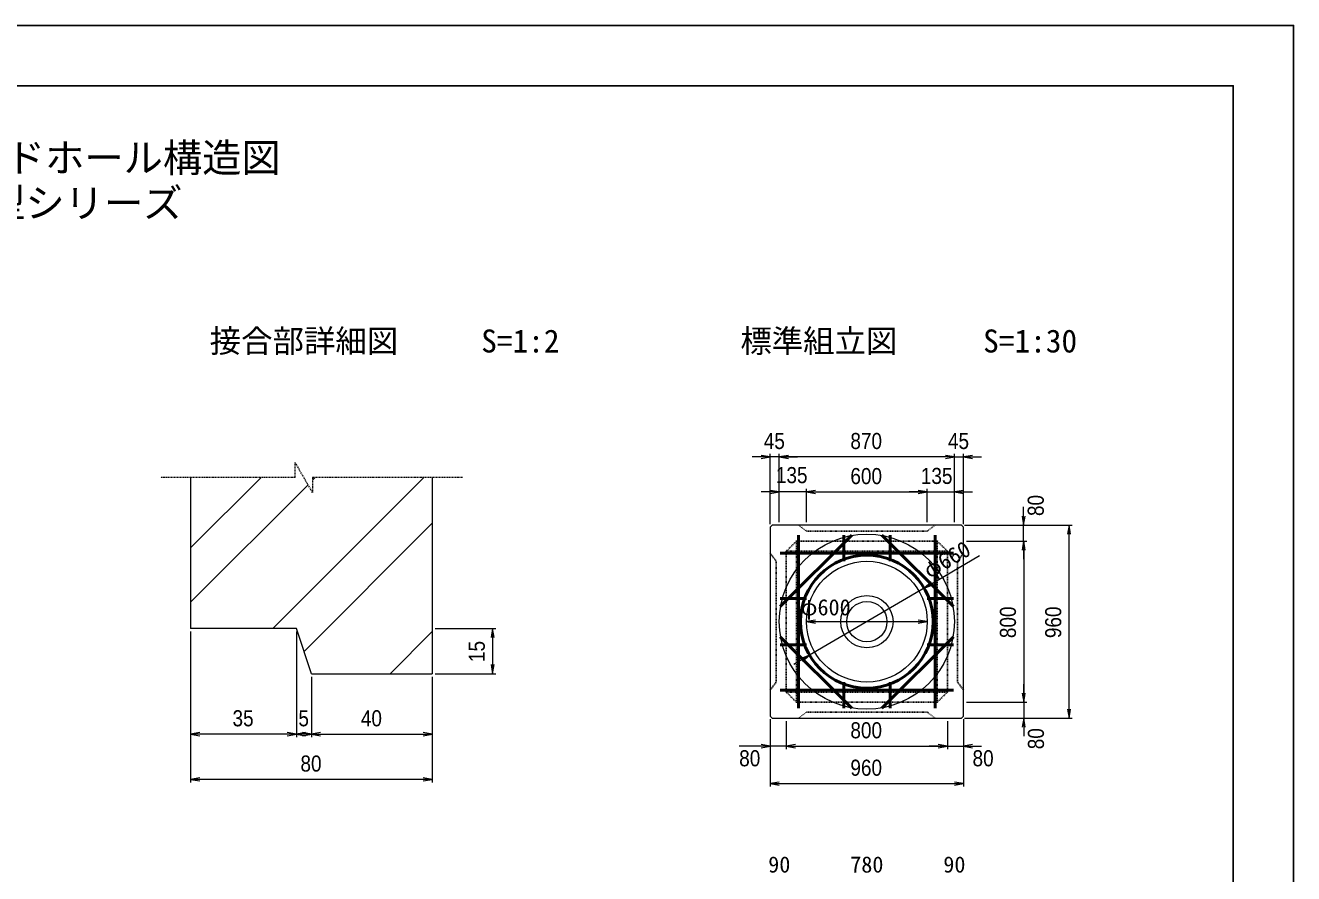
# Model space of a CAD drawing. Units: millimetres, scale not verified. Extents: x -210 to 210, y -148 to 148.
# Drawn here: x 0 to 210, y 7.9 to 148.5 of the extents above; entities that cross this region are included whole.
import ezdxf
from ezdxf.enums import TextEntityAlignment as Align

# ---------------------------------------------------------------- set-up
doc = ezdxf.new("R2010")
doc.units = ezdxf.units.MM
doc.linetypes.add('USER1', pattern=[12.95, 6.35, -3.175, 0.25, -3.175])
doc.linetypes.add('USER2', pattern=[4.7625, 3.175, -1.5875])
doc.layers.add('0-0', color=7, linetype='Continuous')
for name, color, linetype, lineweight in [('0-1_0', 9, 'Continuous', 25), ('0-2_dims', 2, 'Continuous', 13), ('0-3_pen1実線', 4, 'Continuous', 13), ('0-5_pen3実線', 7, 'Continuous', 18), ('0-6_pen4実線', 6, 'Continuous', 25), ('0-7_pen1一点', 4, 'USER1', 13), ('0-8_pen2破線', 3, 'USER2', 25), ('0-9_鉄筋１', 7, 'Continuous', 50), ('0-A_鉄筋２', 7, 'Continuous', 50), ('0-C_鉄筋', 7, 'Continuous', 50)]:
    doc.layers.add(name, color=color, linetype=linetype, lineweight=lineweight)
doc.styles.add('ＭＳ ゴシック', font='')
doc.styles.add('ＭＳ Ｐゴシック', font='')
doc.styles.get('ＭＳ ゴシック').set_extended_font_data('MS Gothic')
doc.styles.get('ＭＳ Ｐゴシック').set_extended_font_data('MS PGothic')

# ---------------------------------------------------------------- blocks, each defined once
blk = doc.blocks.new('部分図 1')
at = {"layer": '0-1_0'}
blk.add_lwpolyline([(0, 0), (12600, 0), (12600, 8910), (0, 8910)], close=True, dxfattribs=at)
at = {"layer": '0-2_dims'}
for p, q in [((10000, 6765), (9910, 6765)), ((10000, 6431), (10000, 6780)), ((10045, 6765), (10000, 6765)), ((10045, 6441), (10045, 6780)), ((10045, 6441), (10045, 6780)), ((10045, 6765), (10135, 6765)), ((10915, 6765), (10045, 6765)), ((10915, 6765), (10825, 6765)), ((10915, 6441), (10915, 6780)), ((10915, 6441), (10915, 6780)), ((10915, 6765), (10960, 6765)), ((10960, 6431), (10960, 6780)), ((10960, 6765), (11050, 6765)), ((10045, 6590.58), (9955, 6590.58)), ((10045, 6441), (10045, 6605.58)), ((10180, 6590.58), (10045, 6590.58)), ((10180, 6441), (10180, 6605.58)), ((10180, 6441), (10180, 6605.58)), ((10180, 6590.58), (10780, 6590.58)), ((10180, 6590.58), (10270, 6590.58)), ((10780, 6590.58), (10690, 6590.58)), ((10780, 6441), (10780, 6605.58)), ((10780, 6441), (10780, 6605.58)), ((10780, 6590.58), (10915, 6590.58)), ((10915, 6441), (10915, 6605.58)), ((10915, 6590.58), (11005, 6590.58)), ((11258.74, 6426), (11258.74, 6516)), ((10965, 6426), (11499.69, 6426)), ((10965, 6426), (11273.74, 6426)), ((11258.74, 6346), (11258.74, 6426)), ((11484.69, 5466), (11484.69, 6426)), ((10975, 6346), (11274.69, 6346)), ((10975, 6346), (11273.74, 6346)), ((11258.74, 6346), (11258.74, 6256)), ((11259.69, 6346), (11259.69, 5546)), ((7121.08, 5897.4), (7121.08, 5371.73)), ((7121.08, 5897.4), (7121.08, 5146.73)), ((7646.08, 5897.4), (7646.08, 5371.73)), ((7646.08, 5897.4), (7646.08, 5371.73)), ((8336.08, 5912.4), (8636.18, 5912.4)), ((8621.18, 5912.4), (8621.18, 5687.4)), ((7721.08, 5672.4), (7721.08, 5371.73)), ((7721.08, 5672.4), (7721.08, 5371.73)), ((8321.08, 5672.4), (8321.08, 5371.73)), ((8321.08, 5672.4), (8321.08, 5146.73)), ((8336.08, 5687.4), (8636.18, 5687.4)), ((11259.69, 5546), (11259.69, 5636)), ((10975, 5546), (11274.69, 5546)), ((10975, 5546), (11274.69, 5546)), ((11259.69, 5546), (11259.69, 5466)), ((10000, 5461), (10000, 5126)), ((10000, 5461), (10000, 5312.08)), ((10080, 5451), (10080, 5312.09)), ((10080, 5451), (10080, 5312.08)), ((10880, 5451), (10880, 5312.09)), ((10880, 5451), (10880, 5312.09)), ((10960, 5461), (10960, 5126)), ((10960, 5461), (10960, 5312.09)), ((10965, 5466), (11274.69, 5466)), ((10965, 5466), (11499.69, 5466)), ((11259.69, 5466), (11259.69, 5376)), ((7646.08, 5386.73), (7121.08, 5386.73)), ((7721.08, 5386.73), (7646.08, 5386.73)), ((7721.08, 5386.73), (8321.08, 5386.73)), ((10000, 5327.08), (9845.91, 5327.08)), ((10080, 5327.08), (10000, 5327.08)), ((10080, 5327.09), (10880, 5327.09)), ((10080, 5327.08), (10170, 5327.08)), ((10880, 5327.09), (10790, 5327.09)), ((10880, 5327.09), (10960, 5327.09)), ((10960, 5327.09), (11050, 5327.09)), ((8321.08, 5161.73), (7121.08, 5161.73)), ((10000, 5141), (10960, 5141))]:
    blk.add_line(p, q, dxfattribs=at)
at = {"layer": '0-2_dims', "lineweight": 18}
for p, q in [((10764.5, 6113.21), (11040.39, 6275.35)), ((10764.5, 6113.21), (10195.5, 5778.79)), ((10180, 5946), (10780, 5946)), ((10195.5, 5778.79), (10117.91, 5733.19))]:
    blk.add_line(p, q, dxfattribs=at)
at = {"layer": '0-2_dims'}
for points in [[(9955, 6757.5), (10000, 6765), (9955, 6772.5)], [(10090, 6772.5), (10045, 6765), (10090, 6757.5)], [(10090, 6772.5), (10045, 6765), (10090, 6757.5)], [(10870, 6757.5), (10915, 6765), (10870, 6772.5)], [(10870, 6757.5), (10915, 6765), (10870, 6772.5)], [(11005, 6772.5), (10960, 6765), (11005, 6757.5)], [(10000, 6583.08), (10045, 6590.58), (10000, 6598.08)], [(10225, 6598.08), (10180, 6590.58), (10225, 6583.08)], [(10225, 6598.08), (10180, 6590.58), (10225, 6583.08)], [(10735, 6583.08), (10780, 6590.58), (10735, 6598.08)], [(10735, 6583.08), (10780, 6590.58), (10735, 6598.08)], [(10960, 6598.08), (10915, 6590.58), (10960, 6583.08)], [(11251.24, 6471), (11258.74, 6426), (11266.24, 6471)], [(11492.19, 6381), (11484.69, 6426), (11477.19, 6381)], [(11266.24, 6301), (11258.74, 6346), (11251.24, 6301)], [(11267.19, 6301), (11259.69, 6346), (11252.19, 6301)], [(8628.68, 5867.4), (8621.18, 5912.4), (8613.68, 5867.4)], [(8613.68, 5732.4), (8621.18, 5687.4), (8628.68, 5732.4)], [(11252.19, 5591), (11259.69, 5546), (11267.19, 5591)], [(11252.19, 5591), (11259.69, 5546), (11267.19, 5591)], [(11477.19, 5511), (11484.69, 5466), (11492.19, 5511)], [(11267.19, 5421), (11259.69, 5466), (11252.19, 5421)], [(7166.08, 5394.23), (7121.08, 5386.73), (7166.08, 5379.23)], [(7601.08, 5379.23), (7646.08, 5386.73), (7601.08, 5394.23)], [(7691.08, 5394.23), (7646.08, 5386.73), (7691.08, 5379.23)], [(7676.08, 5379.23), (7721.08, 5386.73), (7676.08, 5394.23)], [(7766.08, 5394.23), (7721.08, 5386.73), (7766.08, 5379.23)], [(8276.08, 5379.23), (8321.08, 5386.73), (8276.08, 5394.23)], [(9955, 5319.58), (10000, 5327.08), (9955, 5334.58)], [(10125, 5334.59), (10080, 5327.09), (10125, 5319.59)], [(10125, 5334.58), (10080, 5327.08), (10125, 5319.58)], [(10835, 5319.59), (10880, 5327.09), (10835, 5334.59)], [(10835, 5319.59), (10880, 5327.09), (10835, 5334.59)], [(11005, 5334.59), (10960, 5327.09), (11005, 5319.59)], [(7166.08, 5169.23), (7121.08, 5161.73), (7166.08, 5154.23)], [(8276.08, 5154.23), (8321.08, 5161.73), (8276.08, 5169.23)], [(10045, 5148.5), (10000, 5141), (10045, 5133.5)], [(10915, 5133.5), (10960, 5141), (10915, 5148.5)]]:
    blk.add_lwpolyline(points, dxfattribs=at)
at = {"layer": '0-2_dims', "lineweight": 18}
for points in [[(10799.5, 6142.47), (10764.5, 6113.21), (10807.1, 6129.54)], [(10225, 5953.5), (10180, 5946), (10225, 5938.5)], [(10735, 5938.5), (10780, 5946), (10735, 5953.5)], [(10160.5, 5749.53), (10195.5, 5778.79), (10152.9, 5762.46)]]:
    blk.add_lwpolyline(points, dxfattribs=at)
at = {"layer": '0-3_pen1実線'}
for p, q in [((7121.08, 6312.86), (7470.62, 6662.4)), ((7121.08, 6043.45), (7704.24, 6626.61)), ((7528.84, 5912.4), (8278.84, 6662.4)), ((7726.88, 6649.25), (7740.03, 6662.4)), ((7684.13, 5798.27), (8321.08, 6435.23)), ((8112.07, 5687.4), (8321.08, 5896.41))]:
    blk.add_line(p, q, dxfattribs=at)
at = {"layer": '0-5_pen3実線'}
for p, q in [((7121.08, 6662.4), (7121.08, 5912.4)), ((8321.08, 6662.4), (8321.08, 5687.4)), ((10010, 6426), (10000, 6416)), ((10950, 6426), (10010, 6426)), ((10950, 6426), (10960, 6416)), ((10000, 6416), (10000, 5476)), ((10960, 5476), (10960, 6416)), ((7646.08, 5912.4), (7121.08, 5912.4)), ((7721.08, 5687.4), (7646.08, 5912.4)), ((7721.08, 5687.4), (8321.08, 5687.4)), ((10000, 5476), (10010, 5466)), ((10010, 5466), (10950, 5466)), ((10960, 5476), (10950, 5466))]:
    blk.add_line(p, q, dxfattribs=at)
for radius in [435, 300, 130, 100]:
    blk.add_circle((10480, 5946), radius, dxfattribs=at)
at = {"layer": '0-6_pen4実線'}
blk.add_lwpolyline([(300, 300), (12300, 300), (12300, 8610), (300, 8610)], close=True, dxfattribs=at)
at = {"layer": '0-7_pen1一点'}
for p, q in [((7640.28, 6662.4), (7640.28, 6737.4)), ((7726.88, 6587.4), (7640.28, 6737.4)), ((7640.28, 6662.4), (6971.08, 6662.4)), ((8471.08, 6662.4), (7726.88, 6662.4)), ((7726.88, 6662.4), (7726.88, 6587.4))]:
    blk.add_line(p, q, dxfattribs=at)
at = {"layer": '0-8_pen2破線'}
for p, q in [((10140, 6426), (10180, 6396)), ((10820, 6426), (10780, 6396)), ((10180, 6396), (10780, 6396)), ((10080, 6296), (10130, 6346)), ((10830, 6346), (10130, 6346)), ((10130, 6346), (10130, 5546)), ((10830, 6346), (10880, 6296)), ((10830, 6346), (10830, 5546)), ((10000, 6286), (10030, 6246)), ((10080, 6296), (10080, 5596)), ((10080, 6296), (10880, 6296)), ((10880, 5596), (10880, 6296)), ((10960, 6286), (10930, 6246)), ((10130, 5546), (10080, 5596)), ((10080, 5596), (10880, 5596)), ((10130, 5546), (10830, 5546)), ((10880, 5596), (10830, 5546)), ((10140, 5466), (10180, 5496)), ((10180, 5496), (10780, 5496)), ((10820, 5466), (10780, 5496))]:
    blk.add_line(p, q, dxfattribs=at)
for points in [[(10000, 5606), (10030, 5646), (10030, 6246)], [(10960, 5606), (10930, 5646), (10930, 6246)]]:
    blk.add_lwpolyline(points, dxfattribs=at)
at = {"layer": '0-9_鉄筋１'}
for p, q in [((10405.35, 6376), (10050, 6020.65)), ((10554.65, 6376), (10910, 6020.65)), ((10365, 6246), (10365, 6336)), ((10595, 6246), (10595, 6336)), ((10820, 6336), (10820, 5556)), ((10090, 6286), (10870, 6286)), ((10090, 6061), (10180, 6061)), ((10870, 6061), (10780, 6061)), ((10405.35, 5516), (10050, 5871.35)), ((10554.65, 5516), (10910, 5871.35)), ((10090, 5831), (10180, 5831)), ((10870, 5831), (10780, 5831)), ((10365, 5646), (10365, 5556)), ((10595, 5646), (10595, 5556))]:
    blk.add_line(p, q, dxfattribs=at)
blk.add_circle((10480, 5946), 330, dxfattribs=at)
at = {"layer": '0-A_鉄筋２'}
for p, q in [((10140, 6336), (10140, 6376)), ((10365, 6336), (10365, 6376)), ((10595, 6336), (10595, 6376)), ((10820, 6336), (10820, 6376)), ((10090, 6286), (10050, 6286)), ((10870, 6286), (10910, 6286)), ((10090, 6061), (10050, 6061)), ((10870, 6061), (10910, 6061)), ((10090, 5831), (10050, 5831)), ((10870, 5831), (10910, 5831)), ((10090, 5606), (10050, 5606)), ((10140, 5556), (10140, 5516)), ((10365, 5556), (10365, 5516)), ((10595, 5556), (10595, 5516)), ((10820, 5556), (10820, 5516)), ((10870, 5606), (10910, 5606))]:
    blk.add_line(p, q, dxfattribs=at)
at = {"layer": '0-C_鉄筋'}
for p, q in [((10140, 6336), (10140, 5556)), ((10090, 5606), (10870, 5606))]:
    blk.add_line(p, q, dxfattribs=at)
at = {"layer": '0-2_dims', "color": 7, "style": 'ＭＳ Ｐゴシック', "width": 0.9}
for s, p in [('45', (9967.95, 6780)), ('870', (10398.18, 6780)), ('45', (10882.95, 6780)), ('135', (10028.18, 6610.45)), ('600', (10398.18, 6605.58)), ('135', (10748.18, 6606.45)), ('35', (7329.04, 5401.73)), ('5', (7656.31, 5401.73)), ('40', (7966.54, 5401.73)), ('800', (10398.18, 5342.09)), ('80', (9845.91, 5202.99)), ('80', (11005, 5203)), ('80', (7666.54, 5176.73)), ('960', (10398.18, 5156))]:
    blk.add_text(s, height=79.98, dxfattribs=at).set_placement(p, align=Align.BOTTOM_LEFT)
for s, p in [('80', (11382.83, 6471)), ('800', (11244.69, 5864.18)), ('960', (11469.69, 5864.18)), ('15', (8606.18, 5745.35)), ('80', (11383.78, 5311.91))]:
    blk.add_text(s, height=79.98, rotation=90, dxfattribs=at).set_placement(p, align=Align.BOTTOM_LEFT)
at = {"layer": '0-2_dims', "color": 7, "style": 'ＭＳ ゴシック'}
blk.add_text('φ660', height=80.65, rotation=30.443, dxfattribs=at).set_placement((10803.05, 6136.44), align=Align.BOTTOM_LEFT)
for s, p in [('φ600', (10151.5, 5953)), ('90', (9990.2, 4674.5)), ('780', (10397.7, 4674.5)), ('90', (10860, 4674.5))]:
    blk.add_text(s, height=80.65, dxfattribs=at).set_placement(p, align=Align.BOTTOM_LEFT)
at = {"layer": '0-5_pen3実線', "style": 'ＭＳ ゴシック'}
for s, height, p in [('\u3000接合部詳細図\u3000', 114.4, (7059.66, 7249.52)), ('S=1:2', 114.3, (8564.39, 7249.54)), ('\u3000標準組立図\u3000', 114.3, (9696, 7249.52)), ('S=1:30', 114.4, (11057.65, 7249.51))]:
    blk.add_text(s, height=height, dxfattribs=at).set_placement(p, align=Align.BOTTOM_LEFT)
at = {"layer": '0-6_pen4実線', "style": 'ＭＳ ゴシック'}
for s, p in [('\u3000ＫＯＥＩハンドホール構造図\u3000', (4837.55, 8137.5)), ('８００型シリーズ', (5520.06, 7912.51))]:
    blk.add_text(s, height=143, dxfattribs=at).set_placement(p, align=Align.BOTTOM_LEFT)

msp = doc.modelspace()

# ---------------------------------------------------------------- block references
at = {"layer": '0-0', "xscale": 0.0333333, "yscale": 0.0333333}
msp.add_blockref('部分図 1', (-210, -148.5), dxfattribs=at)

doc.saveas('drawing.dxf')
